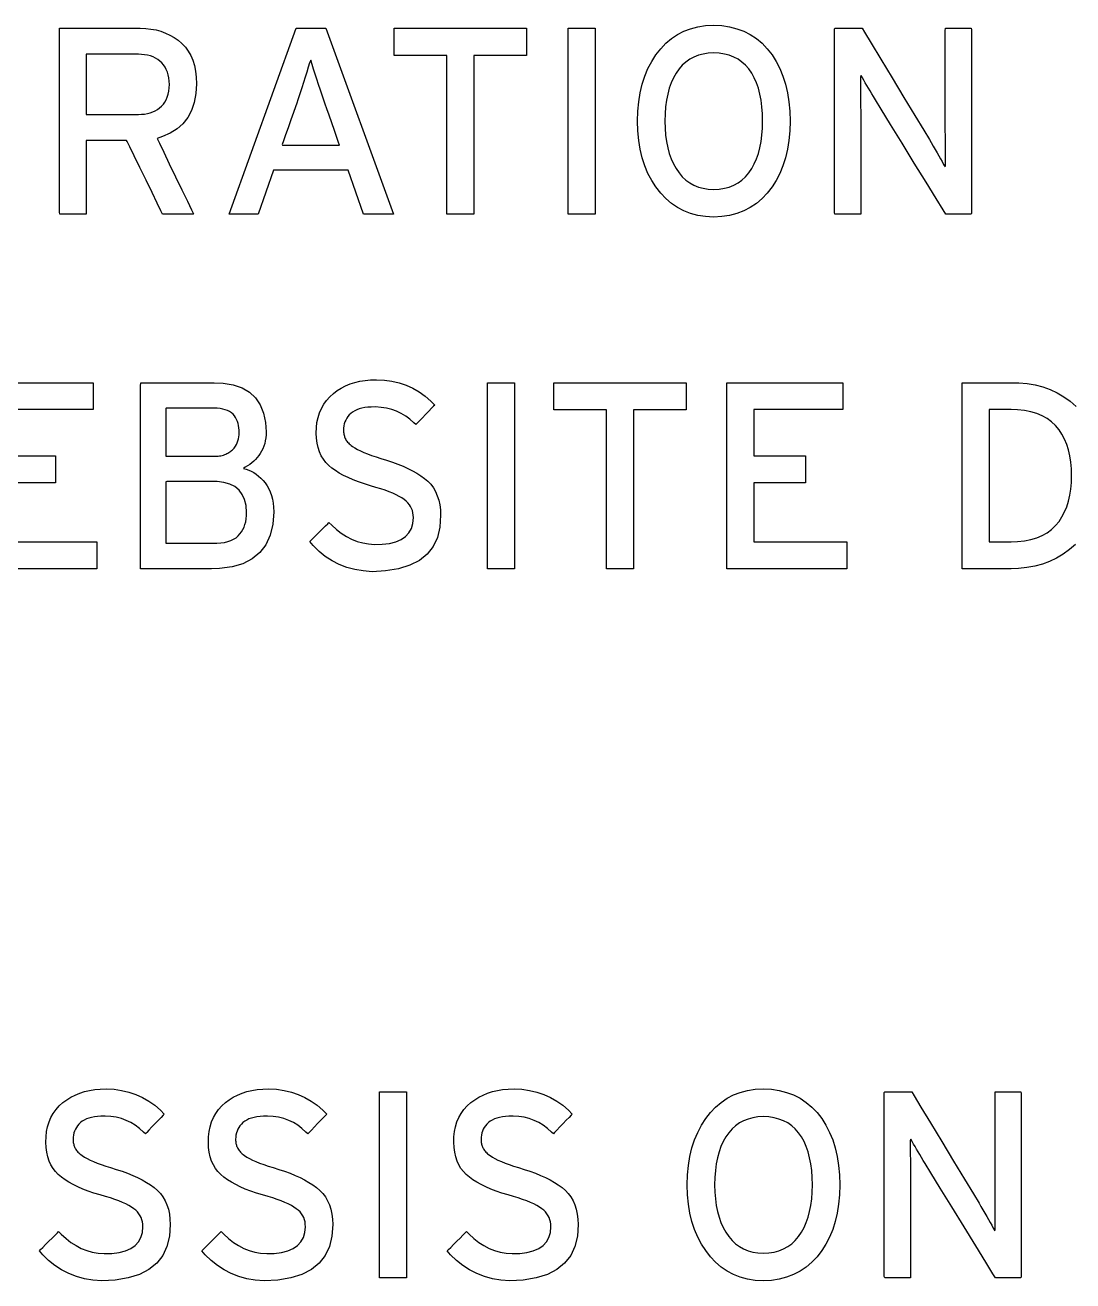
# Model space of a CAD drawing. Extents: x 1 to 47.7, y 0.2 to 33.5.
# Drawn here: x 10.403 to 11.88, y 23.699 to 25.469 of the extents above; entities that cross this region are included whole.
import ezdxf

# ---------------------------------------------------------------- set-up
doc = ezdxf.new("R2010")
doc.units = 0
doc.header["$MEASUREMENT"] = 0
doc.layers.add('6_0____DWG', color=7, linetype='CONTINUOUS')

msp = doc.modelspace()

# ---------------------------------------------------------------- linework, layer by layer
at = {"layer": '6_0____DWG'}
for points in [[(10.6445, 25.3867), (10.6435, 25.3728), (10.6411, 25.3602), (10.6373, 25.3489), (10.632, 25.3389), (10.6252, 25.3303), (10.617, 25.323), (10.6074, 25.317), (10.5963, 25.3123), (10.5888, 25.3094), (10.592, 25.3028), (10.5981, 25.2903), (10.606, 25.2739), (10.6149, 25.2555), (10.6237, 25.2373), (10.6315, 25.2211), (10.6374, 25.209), (10.6403, 25.2031), (10.6396, 25.2027), (10.6359, 25.2027), (10.6301, 25.2027), (10.6229, 25.2027), (10.6153, 25.2027), (10.6081, 25.2027), (10.602, 25.2027), (10.5978, 25.2027), (10.5965, 25.2028), (10.5943, 25.2073), (10.5891, 25.2181), (10.5817, 25.2331), (10.5733, 25.2506), (10.5646, 25.2685), (10.5567, 25.2848), (10.5504, 25.2978), (10.5467, 25.3054), (10.5457, 25.3066), (10.5418, 25.3066), (10.5348, 25.3066), (10.5259, 25.3066), (10.516, 25.3066), (10.5063, 25.3066), (10.4978, 25.3066), (10.4916, 25.3066), (10.4888, 25.3066), (10.4887, 25.304), (10.4887, 25.2947), (10.4887, 25.2806), (10.4887, 25.2636), (10.4887, 25.2457), (10.4887, 25.2287), (10.4887, 25.2146), (10.4887, 25.2054), (10.4886, 25.2027), (10.4868, 25.2027), (10.4827, 25.2027), (10.4772, 25.2027), (10.4709, 25.2027), (10.4645, 25.2027), (10.4587, 25.2027), (10.4542, 25.2027), (10.4517, 25.2027), (10.4514, 25.2058), (10.4514, 25.2249), (10.4514, 25.2577), (10.4514, 25.2991), (10.4514, 25.3443), (10.4514, 25.3884), (10.4514, 25.4264), (10.4514, 25.4536), (10.4514, 25.465), (10.4548, 25.4651), (10.4653, 25.4651), (10.4808, 25.4651), (10.4992, 25.4651), (10.5185, 25.4651), (10.5365, 25.4651), (10.5512, 25.4651), (10.5606, 25.4651), (10.565, 25.4651), (10.5728, 25.4647), (10.5802, 25.4638), (10.5874, 25.4625), (10.5942, 25.4606), (10.6008, 25.4582), (10.607, 25.4553), (10.613, 25.4519), (10.6186, 25.448), (10.6239, 25.4435), (10.6287, 25.4384), (10.6328, 25.4328), (10.6363, 25.4265), (10.6392, 25.4197), (10.6415, 25.4123), (10.6431, 25.4044), (10.6441, 25.3958)], [(11.4813, 25.334), (11.4808, 25.3201), (11.4796, 25.3068), (11.4776, 25.2942), (11.4748, 25.2822), (11.4712, 25.2709), (11.4668, 25.2603), (11.4617, 25.2504), (11.4558, 25.2412), (11.4491, 25.2325), (11.4417, 25.2248), (11.4337, 25.218), (11.4252, 25.2122), (11.416, 25.2075), (11.4062, 25.2037), (11.3959, 25.201), (11.385, 25.1993), (11.3735, 25.1985), (11.362, 25.1993), (11.3512, 25.201), (11.341, 25.2037), (11.3314, 25.2075), (11.3223, 25.2122), (11.3139, 25.218), (11.3061, 25.2248), (11.2988, 25.2325), (11.2921, 25.2412), (11.2861, 25.2504), (11.2808, 25.2603), (11.2764, 25.2709), (11.2727, 25.2822), (11.2698, 25.2942), (11.2678, 25.3068), (11.2665, 25.3201), (11.266, 25.334), (11.2665, 25.348), (11.2678, 25.3613), (11.2698, 25.374), (11.2727, 25.386), (11.2764, 25.3973), (11.2808, 25.408), (11.2861, 25.418), (11.2921, 25.4274), (11.2988, 25.436), (11.3061, 25.4437), (11.3139, 25.4503), (11.3223, 25.456), (11.3314, 25.4607), (11.341, 25.4643), (11.3512, 25.467), (11.362, 25.4687), (11.3735, 25.4693), (11.385, 25.4687), (11.3959, 25.467), (11.4062, 25.4643), (11.416, 25.4607), (11.4252, 25.456), (11.4337, 25.4503), (11.4417, 25.4437), (11.4491, 25.436), (11.4558, 25.4274), (11.4617, 25.418), (11.4668, 25.408), (11.4712, 25.3973), (11.4748, 25.386), (11.4776, 25.374), (11.4796, 25.3613), (11.4808, 25.348)], [(11.7008, 25.2027), (11.6972, 25.2087), (11.6873, 25.2248), (11.6731, 25.2478), (11.6564, 25.2749), (11.6391, 25.3031), (11.6229, 25.3294), (11.6098, 25.3507), (11.6015, 25.3642), (11.5988, 25.3685), (11.5964, 25.3726), (11.594, 25.3766), (11.5917, 25.3805), (11.5894, 25.3843), (11.5873, 25.3879), (11.5852, 25.3915), (11.5832, 25.3949), (11.5813, 25.3982), (11.5805, 25.396), (11.5806, 25.3897), (11.5806, 25.3832), (11.5806, 25.3765), (11.5806, 25.3696), (11.5807, 25.3625), (11.5807, 25.3551), (11.5808, 25.3476), (11.5809, 25.3399), (11.5809, 25.3351), (11.5809, 25.3229), (11.5809, 25.3045), (11.5809, 25.2824), (11.5809, 25.2591), (11.5809, 25.237), (11.5809, 25.2186), (11.5809, 25.2064), (11.5809, 25.2027), (11.5792, 25.2027), (11.5753, 25.2027), (11.57, 25.2027), (11.5638, 25.2027), (11.5575, 25.2027), (11.5517, 25.2027), (11.5471, 25.2027), (11.5444, 25.2027), (11.544, 25.2046), (11.544, 25.2216), (11.544, 25.2525), (11.544, 25.2926), (11.544, 25.3372), (11.544, 25.3814), (11.544, 25.4204), (11.544, 25.4497), (11.544, 25.4643), (11.5447, 25.4651), (11.5479, 25.4651), (11.5529, 25.4651), (11.5591, 25.4651), (11.5657, 25.4651), (11.5721, 25.4651), (11.5776, 25.4651), (11.5814, 25.4651), (11.5828, 25.4651), (11.5863, 25.4593), (11.5957, 25.4437), (11.6092, 25.4213), (11.6252, 25.3949), (11.6417, 25.3675), (11.6571, 25.3419), (11.6697, 25.3211), (11.6776, 25.308), (11.6802, 25.3036), (11.6831, 25.2987), (11.6858, 25.294), (11.6884, 25.2894), (11.6909, 25.2851), (11.6933, 25.2809), (11.6955, 25.2769), (11.6977, 25.273), (11.6997, 25.2693), (11.7005, 25.2714), (11.7004, 25.2779), (11.7003, 25.2846), (11.7003, 25.2915), (11.7002, 25.2985), (11.7002, 25.3058), (11.7002, 25.3132), (11.7001, 25.3208), (11.7001, 25.3286), (11.7001, 25.3334), (11.7001, 25.3455), (11.7001, 25.3638), (11.7001, 25.3858), (11.7001, 25.409), (11.7001, 25.431), (11.7001, 25.4493), (11.7001, 25.4615), (11.7002, 25.4651), (11.7019, 25.4651), (11.7057, 25.4651), (11.7111, 25.4651), (11.7173, 25.4651), (11.7236, 25.4651), (11.7293, 25.4651), (11.7339, 25.4651), (11.7366, 25.4651), (11.7371, 25.4633), (11.7371, 25.4463), (11.7371, 25.4154), (11.7371, 25.3752), (11.7371, 25.3307), (11.7371, 25.2865), (11.7371, 25.2474), (11.7371, 25.2182), (11.7371, 25.2036), (11.7364, 25.2027), (11.7334, 25.2027), (11.7287, 25.2027), (11.723, 25.2027), (11.7168, 25.2027), (11.7108, 25.2027), (11.7057, 25.2027), (11.7022, 25.2027)], [(11.4425, 25.334), (11.4423, 25.3443), (11.4416, 25.3541), (11.4403, 25.3634), (11.4387, 25.3721), (11.4365, 25.3803), (11.4338, 25.3879), (11.4307, 25.395), (11.4271, 25.4016), (11.423, 25.4075), (11.4184, 25.4128), (11.4134, 25.4173), (11.4079, 25.4212), (11.4019, 25.4243), (11.3955, 25.4268), (11.3886, 25.4286), (11.3813, 25.4298), (11.3735, 25.4302), (11.3658, 25.4298), (11.3586, 25.4286), (11.3519, 25.4268), (11.3456, 25.4243), (11.3397, 25.4212), (11.3342, 25.4173), (11.3292, 25.4128), (11.3247, 25.4075), (11.3205, 25.4016), (11.3168, 25.395), (11.3136, 25.3879), (11.3109, 25.3803), (11.3087, 25.3721), (11.307, 25.3634), (11.3058, 25.3541), (11.305, 25.3443), (11.3048, 25.334), (11.305, 25.3238), (11.3058, 25.3142), (11.307, 25.305), (11.3087, 25.2964), (11.3109, 25.2883), (11.3136, 25.2808), (11.3168, 25.2737), (11.3205, 25.2672), (11.3247, 25.2611), (11.3292, 25.2556), (11.3342, 25.2509), (11.3397, 25.2468), (11.3456, 25.2435), (11.3519, 25.241), (11.3586, 25.2392), (11.3658, 25.2381), (11.3735, 25.2377), (11.3813, 25.2381), (11.3886, 25.2392), (11.3955, 25.241), (11.4019, 25.2435), (11.4079, 25.2468), (11.4134, 25.2509), (11.4184, 25.2556), (11.423, 25.2611), (11.4271, 25.2672), (11.4307, 25.2737), (11.4338, 25.2808), (11.4365, 25.2883), (11.4387, 25.2964), (11.4403, 25.305), (11.4416, 25.3142), (11.4423, 25.3238)], [(10.6061, 25.3856), (10.6059, 25.3904), (10.6053, 25.395), (10.6045, 25.3993), (10.6033, 25.4032), (10.6018, 25.4069), (10.6, 25.4102), (10.5979, 25.4133), (10.5955, 25.4161), (10.5928, 25.4186), (10.5898, 25.4209), (10.5866, 25.4228), (10.5831, 25.4245), (10.5794, 25.4259), (10.5754, 25.4269), (10.5712, 25.4276), (10.5668, 25.4281), (10.5628, 25.4282), (10.5591, 25.4282), (10.5509, 25.4282), (10.5396, 25.4282), (10.5267, 25.4282), (10.5137, 25.4282), (10.5021, 25.4282), (10.4933, 25.4282), (10.4889, 25.4282), (10.4887, 25.4264), (10.4887, 25.4191), (10.4887, 25.4075), (10.4887, 25.3933), (10.4887, 25.3784), (10.4887, 25.3642), (10.4887, 25.3526), (10.4887, 25.3453), (10.4889, 25.3435), (10.4933, 25.3435), (10.5021, 25.3435), (10.5137, 25.3435), (10.5267, 25.3435), (10.5396, 25.3435), (10.5509, 25.3435), (10.5591, 25.3435), (10.5628, 25.3435), (10.5667, 25.3436), (10.5711, 25.344), (10.5752, 25.3447), (10.5791, 25.3457), (10.5828, 25.347), (10.5862, 25.3486), (10.5895, 25.3505), (10.5924, 25.3526), (10.5952, 25.3551), (10.5977, 25.3578), (10.5998, 25.3608), (10.6017, 25.3642), (10.6032, 25.3678), (10.6044, 25.3718), (10.6053, 25.3761), (10.6059, 25.3807)], [(10.8249, 25.3606), (10.822, 25.3692), (10.8192, 25.3775), (10.8166, 25.3854), (10.8141, 25.393), (10.8117, 25.4002), (10.8095, 25.4071), (10.8074, 25.4136), (10.8055, 25.4198), (10.8037, 25.4162), (10.8019, 25.4099), (10.7998, 25.4031), (10.7976, 25.396), (10.7952, 25.3885), (10.7927, 25.3807), (10.79, 25.3724), (10.7871, 25.3638), (10.7856, 25.3593), (10.7838, 25.3542), (10.7809, 25.3459), (10.7774, 25.3356), (10.7736, 25.3247), (10.77, 25.3144), (10.7671, 25.3061), (10.7653, 25.3011), (10.7656, 25.3001), (10.7713, 25.3001), (10.7818, 25.3001), (10.7952, 25.3001), (10.8099, 25.3001), (10.8241, 25.3001), (10.836, 25.3001), (10.8438, 25.3001), (10.8459, 25.3002), (10.8447, 25.3036), (10.8422, 25.3109), (10.8388, 25.3206), (10.835, 25.3315), (10.8313, 25.3422), (10.828, 25.3515), (10.8258, 25.3581)], [(10.9886, 24.7781), (10.9875, 24.7615), (10.984, 24.7469), (10.978, 24.7342), (10.9695, 24.7234), (10.9586, 24.7146), (10.9452, 24.7077), (10.9294, 24.7027), (10.911, 24.6996), (10.892, 24.6986), (10.8795, 24.6996), (10.8676, 24.7016), (10.8563, 24.7047), (10.8456, 24.7088), (10.8355, 24.7139), (10.826, 24.72), (10.8171, 24.7272), (10.8088, 24.7353), (10.8041, 24.7411), (10.8058, 24.7427), (10.8089, 24.7458), (10.813, 24.7499), (10.8175, 24.7544), (10.8221, 24.759), (10.8262, 24.7631), (10.8294, 24.7662), (10.8311, 24.768), (10.835, 24.7643), (10.8416, 24.7581), (10.8485, 24.7528), (10.8557, 24.7482), (10.8631, 24.7444), (10.8708, 24.7414), (10.8787, 24.7391), (10.8869, 24.7377), (10.8954, 24.737), (10.9062, 24.7373), (10.9164, 24.7385), (10.9253, 24.7407), (10.9329, 24.744), (10.939, 24.7482), (10.9438, 24.7534), (10.9473, 24.7595), (10.9494, 24.7667), (10.9502, 24.7749), (10.95, 24.7785), (10.9495, 24.7817), (10.9488, 24.7847), (10.9477, 24.7877), (10.9462, 24.7905), (10.9445, 24.7931), (10.9424, 24.7957), (10.94, 24.7981), (10.9373, 24.8003), (10.934, 24.8026), (10.9302, 24.8048), (10.926, 24.807), (10.9212, 24.8091), (10.916, 24.8113), (10.9103, 24.8134), (10.9041, 24.8155), (10.8974, 24.8175), (10.8897, 24.8197), (10.8811, 24.8224), (10.8729, 24.8252), (10.8654, 24.8281), (10.8583, 24.8312), (10.8517, 24.8344), (10.8457, 24.8377), (10.8402, 24.8412), (10.8352, 24.8448), (10.8308, 24.8485), (10.8268, 24.8526), (10.8233, 24.8571), (10.8203, 24.8621), (10.8179, 24.8675), (10.816, 24.8735), (10.8145, 24.8799), (10.8136, 24.8867), (10.8132, 24.894), (10.8134, 24.9017), (10.8142, 24.9091), (10.8157, 24.916), (10.8177, 24.9226), (10.8204, 24.9288), (10.8237, 24.9347), (10.8276, 24.9401), (10.8322, 24.9452), (10.8373, 24.9499), (10.8427, 24.9539), (10.8485, 24.9575), (10.8545, 24.9606), (10.8609, 24.9633), (10.8677, 24.9654), (10.8747, 24.9671), (10.8821, 24.9683), (10.8898, 24.9691), (10.8982, 24.9693), (10.9093, 24.9687), (10.92, 24.9672), (10.9303, 24.9648), (10.9401, 24.9615), (10.9495, 24.9573), (10.9584, 24.9521), (10.9668, 24.9461), (10.9748, 24.9392), (10.9802, 24.9336), (10.9787, 24.9321), (10.9757, 24.9291), (10.9718, 24.925), (10.9673, 24.9203), (10.9628, 24.9156), (10.9587, 24.9113), (10.9554, 24.908), (10.9536, 24.9061), (10.9508, 24.9084), (10.9452, 24.9135), (10.9393, 24.9179), (10.9331, 24.9217), (10.9265, 24.9248), (10.9196, 24.9273), (10.9123, 24.9292), (10.9047, 24.9303), (10.8967, 24.9309), (10.8907, 24.9308), (10.8861, 24.9305), (10.8817, 24.9299), (10.8776, 24.9291), (10.8739, 24.9281), (10.8705, 24.9269), (10.8674, 24.9254), (10.8645, 24.9237), (10.8621, 24.9218), (10.8598, 24.9197), (10.8579, 24.9174), (10.8562, 24.915), (10.8548, 24.9125), (10.8536, 24.9098), (10.8527, 24.9071), (10.8521, 24.9042), (10.8517, 24.9012), (10.8516, 24.8982), (10.8516, 24.8967), (10.8517, 24.8952), (10.8519, 24.8938), (10.8521, 24.8924), (10.8524, 24.8911), (10.8528, 24.8898), (10.8532, 24.8886), (10.8537, 24.8874), (10.8542, 24.8862), (10.8549, 24.885), (10.8556, 24.8837), (10.8565, 24.8825), (10.8574, 24.8813), (10.8585, 24.8802), (10.8597, 24.879), (10.8609, 24.8778), (10.8623, 24.8767), (10.8644, 24.8752), (10.8676, 24.8731), (10.8713, 24.871), (10.8755, 24.8689), (10.8803, 24.8668), (10.8856, 24.8647), (10.8913, 24.8625), (10.8976, 24.8604), (10.9044, 24.8582), (10.9124, 24.8558), (10.9206, 24.8531), (10.9283, 24.8503), (10.9357, 24.8473), (10.9425, 24.8442), (10.949, 24.8409), (10.955, 24.8375), (10.9606, 24.8339), (10.9658, 24.8302), (10.9705, 24.8262), (10.9747, 24.8218), (10.9783, 24.8169), (10.9814, 24.8116), (10.9839, 24.8058), (10.9859, 24.7995), (10.9873, 24.7928), (10.9882, 24.7857)], [(10.7532, 24.7832), (10.7518, 24.7655), (10.748, 24.75), (10.742, 24.7367), (10.7336, 24.7256), (10.7229, 24.7166), (10.7099, 24.7099), (10.6946, 24.7054), (10.677, 24.7031), (10.6654, 24.7027), (10.6585, 24.7027), (10.6462, 24.7027), (10.6303, 24.7027), (10.6128, 24.7027), (10.5956, 24.7027), (10.5807, 24.7027), (10.5699, 24.7027), (10.5653, 24.7027), (10.5653, 24.7107), (10.5653, 24.7355), (10.5653, 24.7723), (10.5653, 24.8161), (10.5653, 24.8619), (10.5653, 24.9046), (10.5653, 24.9391), (10.5653, 24.9606), (10.5657, 24.9651), (10.5721, 24.9651), (10.5843, 24.9651), (10.6005, 24.9651), (10.6185, 24.9651), (10.6364, 24.9651), (10.6522, 24.9651), (10.6639, 24.9651), (10.6695, 24.9651), (10.6821, 24.9645), (10.6963, 24.9621), (10.7086, 24.9578), (10.719, 24.9517), (10.7276, 24.9437), (10.7342, 24.9339), (10.7389, 24.9222), (10.7418, 24.9088), (10.7426, 24.896), (10.7425, 24.8915), (10.742, 24.8872), (10.7414, 24.8832), (10.7405, 24.8792), (10.7393, 24.8755), (10.7379, 24.872), (10.7362, 24.8686), (10.7343, 24.8654), (10.7322, 24.8624), (10.73, 24.8596), (10.7276, 24.8569), (10.725, 24.8544), (10.7223, 24.8521), (10.7194, 24.8499), (10.7164, 24.8478), (10.7132, 24.846), (10.7107, 24.8443), (10.7144, 24.8433), (10.7181, 24.8419), (10.7216, 24.8402), (10.7251, 24.8383), (10.7285, 24.836), (10.7319, 24.8334), (10.7351, 24.8305), (10.7383, 24.8273), (10.7413, 24.8237), (10.744, 24.8198), (10.7464, 24.8156), (10.7484, 24.8111), (10.75, 24.8062), (10.7513, 24.801), (10.7523, 24.7954), (10.7529, 24.7895)], [(10.7046, 24.8948), (10.7045, 24.8982), (10.7042, 24.9015), (10.7037, 24.9047), (10.7029, 24.9077), (10.702, 24.9106), (10.7008, 24.9133), (10.6994, 24.9159), (10.6979, 24.9184), (10.6959, 24.9206), (10.6936, 24.9226), (10.691, 24.9243), (10.6881, 24.9257), (10.6849, 24.9269), (10.6814, 24.9279), (10.6777, 24.9286), (10.6737, 24.9291), (10.6693, 24.9293), (10.6667, 24.9293), (10.6598, 24.9293), (10.6498, 24.9293), (10.6382, 24.9293), (10.6263, 24.9293), (10.6153, 24.9293), (10.6067, 24.9293), (10.6018, 24.9293), (10.6011, 24.9286), (10.6011, 24.9237), (10.6011, 24.9151), (10.6011, 24.9042), (10.6011, 24.8923), (10.6011, 24.8807), (10.6011, 24.8708), (10.6011, 24.8639), (10.6011, 24.8613), (10.6037, 24.8613), (10.6107, 24.8613), (10.6206, 24.8613), (10.6322, 24.8613), (10.6442, 24.8613), (10.6551, 24.8613), (10.6637, 24.8613), (10.6687, 24.8613), (10.6705, 24.8613), (10.6727, 24.8614), (10.6748, 24.8616), (10.6768, 24.8618), (10.6788, 24.8622), (10.6806, 24.8626), (10.6824, 24.8631), (10.6841, 24.8637), (10.6856, 24.8644), (10.6872, 24.8651), (10.6886, 24.8659), (10.69, 24.8667), (10.6913, 24.8675), (10.6926, 24.8684), (10.6938, 24.8694), (10.695, 24.8704), (10.6961, 24.8714), (10.6975, 24.873), (10.6992, 24.8754), (10.7006, 24.8778), (10.7019, 24.8803), (10.7028, 24.883), (10.7036, 24.8858), (10.7042, 24.8887), (10.7045, 24.8917)], [(11.8781, 24.8339), (11.8778, 24.8437), (11.877, 24.8531), (11.8756, 24.8619), (11.8737, 24.8703), (11.8712, 24.8781), (11.8681, 24.8855), (11.8645, 24.8924), (11.8604, 24.8988), (11.8555, 24.9047), (11.85, 24.91), (11.8437, 24.9145), (11.8367, 24.9184), (11.8291, 24.9215), (11.8207, 24.924), (11.8117, 24.9257), (11.8019, 24.9267), (11.793, 24.9271), (11.7914, 24.9271), (11.788, 24.9271), (11.7832, 24.9271), (11.7778, 24.9271), (11.7723, 24.9271), (11.7674, 24.9271), (11.7638, 24.9271), (11.7619, 24.9271), (11.7618, 24.9233), (11.7618, 24.9071), (11.7618, 24.8816), (11.7618, 24.8504), (11.7618, 24.8174), (11.7618, 24.7863), (11.7618, 24.7608), (11.7618, 24.7446), (11.7619, 24.7408), (11.7638, 24.7408), (11.7674, 24.7408), (11.7723, 24.7408), (11.7778, 24.7408), (11.7832, 24.7408), (11.788, 24.7408), (11.7914, 24.7408), (11.793, 24.7408), (11.8019, 24.7411), (11.8117, 24.7422), (11.8207, 24.744), (11.8291, 24.7465), (11.8367, 24.7497), (11.8437, 24.7536), (11.85, 24.7583), (11.8555, 24.7636), (11.8604, 24.7696), (11.8645, 24.776), (11.8681, 24.7829), (11.8712, 24.7902), (11.8737, 24.798), (11.8756, 24.8063), (11.877, 24.815), (11.8778, 24.8243)], [(10.715, 24.7821), (10.7142, 24.7918), (10.7122, 24.8003), (10.7089, 24.8076), (10.7043, 24.8136), (10.6985, 24.8185), (10.6914, 24.8221), (10.6831, 24.8245), (10.6735, 24.8257), (10.6688, 24.8258), (10.6629, 24.8258), (10.6534, 24.8258), (10.6418, 24.8258), (10.6294, 24.8258), (10.6178, 24.8258), (10.6083, 24.8258), (10.6024, 24.8258), (10.6011, 24.8254), (10.6011, 24.8198), (10.6011, 24.8091), (10.6011, 24.7951), (10.6011, 24.7796), (10.6011, 24.7644), (10.6011, 24.7513), (10.6011, 24.7421), (10.6011, 24.7386), (10.6038, 24.7386), (10.611, 24.7386), (10.6212, 24.7386), (10.633, 24.7386), (10.6451, 24.7386), (10.656, 24.7386), (10.6643, 24.7386), (10.6687, 24.7386), (10.6729, 24.7387), (10.6785, 24.7391), (10.6837, 24.7399), (10.6884, 24.741), (10.6927, 24.7425), (10.6966, 24.7443), (10.7001, 24.7465), (10.7032, 24.749), (10.7057, 24.7519), (10.7079, 24.7549), (10.7098, 24.7581), (10.7114, 24.7615), (10.7127, 24.7652), (10.7137, 24.7691), (10.7145, 24.7732), (10.7149, 24.7776)], [(10.6073, 23.7781), (10.6063, 23.7615), (10.6027, 23.7469), (10.5968, 23.7342), (10.5883, 23.7234), (10.5774, 23.7146), (10.564, 23.7077), (10.5481, 23.7027), (10.5298, 23.6996), (10.5107, 23.6986), (10.4982, 23.6996), (10.4863, 23.7016), (10.475, 23.7047), (10.4643, 23.7088), (10.4542, 23.7139), (10.4448, 23.72), (10.4359, 23.7272), (10.4276, 23.7353), (10.4229, 23.7411), (10.4246, 23.7427), (10.4277, 23.7458), (10.4317, 23.7499), (10.4363, 23.7544), (10.4409, 23.759), (10.445, 23.7631), (10.4482, 23.7662), (10.4499, 23.768), (10.4538, 23.7643), (10.4604, 23.7581), (10.4673, 23.7528), (10.4745, 23.7482), (10.4819, 23.7444), (10.4896, 23.7414), (10.4975, 23.7391), (10.5057, 23.7377), (10.5142, 23.737), (10.525, 23.7373), (10.5352, 23.7385), (10.5441, 23.7407), (10.5516, 23.744), (10.5578, 23.7482), (10.5626, 23.7534), (10.5661, 23.7595), (10.5682, 23.7667), (10.5689, 23.7749), (10.5688, 23.7785), (10.5683, 23.7817), (10.5675, 23.7847), (10.5664, 23.7877), (10.565, 23.7905), (10.5633, 23.7931), (10.5612, 23.7957), (10.5588, 23.7981), (10.5561, 23.8003), (10.5528, 23.8026), (10.549, 23.8048), (10.5447, 23.807), (10.54, 23.8091), (10.5348, 23.8113), (10.5291, 23.8134), (10.5229, 23.8155), (10.5162, 23.8175), (10.5085, 23.8197), (10.4998, 23.8224), (10.4917, 23.8252), (10.4841, 23.8281), (10.4771, 23.8312), (10.4705, 23.8344), (10.4645, 23.8377), (10.459, 23.8412), (10.454, 23.8448), (10.4495, 23.8485), (10.4456, 23.8526), (10.4421, 23.8571), (10.4391, 23.8621), (10.4367, 23.8675), (10.4347, 23.8735), (10.4333, 23.8799), (10.4324, 23.8867), (10.432, 23.894), (10.4322, 23.9017), (10.433, 23.9091), (10.4345, 23.916), (10.4365, 23.9226), (10.4392, 23.9288), (10.4425, 23.9347), (10.4464, 23.9401), (10.4509, 23.9452), (10.4561, 23.9499), (10.4615, 23.9539), (10.4673, 23.9575), (10.4733, 23.9606), (10.4797, 23.9633), (10.4864, 23.9654), (10.4935, 23.9671), (10.5009, 23.9683), (10.5086, 23.9691), (10.5169, 23.9693), (10.5281, 23.9687), (10.5388, 23.9672), (10.5491, 23.9648), (10.5589, 23.9615), (10.5682, 23.9573), (10.5771, 23.9521), (10.5856, 23.9461), (10.5936, 23.9392), (10.5989, 23.9336), (10.5975, 23.9321), (10.5945, 23.9291), (10.5906, 23.925), (10.5861, 23.9203), (10.5815, 23.9156), (10.5774, 23.9113), (10.5742, 23.908), (10.5723, 23.9061), (10.5695, 23.9084), (10.564, 23.9135), (10.5581, 23.9179), (10.5519, 23.9217), (10.5453, 23.9248), (10.5384, 23.9273), (10.5311, 23.9292), (10.5235, 23.9303), (10.5155, 23.9309), (10.5095, 23.9308), (10.5048, 23.9305), (10.5005, 23.9299), (10.4964, 23.9291), (10.4927, 23.9281), (10.4892, 23.9269), (10.4861, 23.9254), (10.4833, 23.9237), (10.4808, 23.9218), (10.4786, 23.9197), (10.4767, 23.9174), (10.475, 23.915), (10.4736, 23.9125), (10.4724, 23.9098), (10.4715, 23.9071), (10.4709, 23.9042), (10.4705, 23.9012), (10.4704, 23.8982), (10.4704, 23.8967), (10.4705, 23.8952), (10.4707, 23.8938), (10.4709, 23.8924), (10.4712, 23.8911), (10.4715, 23.8898), (10.472, 23.8886), (10.4725, 23.8874), (10.473, 23.8862), (10.4736, 23.885), (10.4744, 23.8837), (10.4752, 23.8825), (10.4762, 23.8813), (10.4773, 23.8802), (10.4784, 23.879), (10.4797, 23.8778), (10.4811, 23.8767), (10.4831, 23.8752), (10.4863, 23.8731), (10.4901, 23.871), (10.4943, 23.8689), (10.4991, 23.8668), (10.5043, 23.8647), (10.5101, 23.8625), (10.5164, 23.8604), (10.5232, 23.8582), (10.5312, 23.8558), (10.5394, 23.8531), (10.5471, 23.8503), (10.5544, 23.8473), (10.5613, 23.8442), (10.5678, 23.8409), (10.5738, 23.8375), (10.5794, 23.8339), (10.5846, 23.8302), (10.5893, 23.8262), (10.5935, 23.8218), (10.5971, 23.8169), (10.6001, 23.8116), (10.6027, 23.8058), (10.6047, 23.7995), (10.6061, 23.7928), (10.607, 23.7857)], [(10.8364, 23.7781), (10.8353, 23.7615), (10.8318, 23.7469), (10.8258, 23.7342), (10.8174, 23.7234), (10.8064, 23.7146), (10.793, 23.7077), (10.7772, 23.7027), (10.7589, 23.6996), (10.7398, 23.6986), (10.7273, 23.6996), (10.7154, 23.7016), (10.7041, 23.7047), (10.6934, 23.7088), (10.6833, 23.7139), (10.6738, 23.72), (10.6649, 23.7272), (10.6566, 23.7353), (10.652, 23.7411), (10.6536, 23.7427), (10.6567, 23.7458), (10.6608, 23.7499), (10.6654, 23.7544), (10.6699, 23.759), (10.6741, 23.7631), (10.6772, 23.7662), (10.679, 23.768), (10.6828, 23.7643), (10.6895, 23.7581), (10.6964, 23.7528), (10.7035, 23.7482), (10.711, 23.7444), (10.7186, 23.7414), (10.7266, 23.7391), (10.7348, 23.7377), (10.7433, 23.737), (10.754, 23.7373), (10.7643, 23.7385), (10.7732, 23.7407), (10.7807, 23.744), (10.7869, 23.7482), (10.7917, 23.7534), (10.7951, 23.7595), (10.7972, 23.7667), (10.798, 23.7749), (10.7978, 23.7785), (10.7974, 23.7817), (10.7966, 23.7847), (10.7955, 23.7877), (10.7941, 23.7905), (10.7923, 23.7931), (10.7903, 23.7957), (10.7879, 23.7981), (10.7851, 23.8003), (10.7818, 23.8026), (10.7781, 23.8048), (10.7738, 23.807), (10.7691, 23.8091), (10.7638, 23.8113), (10.7581, 23.8134), (10.7519, 23.8155), (10.7452, 23.8175), (10.7375, 23.8197), (10.7289, 23.8224), (10.7208, 23.8252), (10.7132, 23.8281), (10.7061, 23.8312), (10.6996, 23.8344), (10.6936, 23.8377), (10.6881, 23.8412), (10.6831, 23.8448), (10.6786, 23.8485), (10.6746, 23.8526), (10.6711, 23.8571), (10.6682, 23.8621), (10.6657, 23.8675), (10.6638, 23.8735), (10.6624, 23.8799), (10.6615, 23.8867), (10.6611, 23.894), (10.6612, 23.9017), (10.6621, 23.9091), (10.6635, 23.916), (10.6656, 23.9226), (10.6683, 23.9288), (10.6716, 23.9347), (10.6755, 23.9401), (10.68, 23.9452), (10.6852, 23.9499), (10.6906, 23.9539), (10.6963, 23.9575), (10.7024, 23.9606), (10.7088, 23.9633), (10.7155, 23.9654), (10.7226, 23.9671), (10.7299, 23.9683), (10.7377, 23.9691), (10.746, 23.9693), (10.7572, 23.9687), (10.7679, 23.9672), (10.7781, 23.9648), (10.7879, 23.9615), (10.7973, 23.9573), (10.8062, 23.9521), (10.8147, 23.9461), (10.8227, 23.9392), (10.828, 23.9336), (10.8265, 23.9321), (10.8236, 23.9291), (10.8196, 23.925), (10.8152, 23.9203), (10.8106, 23.9156), (10.8065, 23.9113), (10.8033, 23.908), (10.8014, 23.9061), (10.7986, 23.9084), (10.7931, 23.9135), (10.7872, 23.9179), (10.781, 23.9217), (10.7744, 23.9248), (10.7675, 23.9273), (10.7602, 23.9292), (10.7526, 23.9303), (10.7446, 23.9309), (10.7386, 23.9308), (10.7339, 23.9305), (10.7295, 23.9299), (10.7255, 23.9291), (10.7217, 23.9281), (10.7183, 23.9269), (10.7152, 23.9254), (10.7124, 23.9237), (10.7099, 23.9218), (10.7077, 23.9197), (10.7057, 23.9174), (10.7041, 23.915), (10.7026, 23.9125), (10.7015, 23.9098), (10.7006, 23.9071), (10.6999, 23.9042), (10.6996, 23.9012), (10.6994, 23.8982), (10.6995, 23.8967), (10.6996, 23.8952), (10.6997, 23.8938), (10.7, 23.8924), (10.7003, 23.8911), (10.7006, 23.8898), (10.701, 23.8886), (10.7015, 23.8874), (10.7021, 23.8862), (10.7027, 23.885), (10.7035, 23.8837), (10.7043, 23.8825), (10.7053, 23.8813), (10.7063, 23.8802), (10.7075, 23.879), (10.7088, 23.8778), (10.7101, 23.8767), (10.7122, 23.8752), (10.7154, 23.8731), (10.7191, 23.871), (10.7234, 23.8689), (10.7281, 23.8668), (10.7334, 23.8647), (10.7392, 23.8625), (10.7455, 23.8604), (10.7523, 23.8582), (10.7603, 23.8558), (10.7684, 23.8531), (10.7762, 23.8503), (10.7835, 23.8473), (10.7904, 23.8442), (10.7968, 23.8409), (10.8029, 23.8375), (10.8085, 23.8339), (10.8137, 23.8302), (10.8184, 23.8262), (10.8225, 23.8218), (10.8261, 23.8169), (10.8292, 23.8116), (10.8317, 23.8058), (10.8337, 23.7995), (10.8352, 23.7928), (10.8361, 23.7857)], [(11.1825, 23.7781), (11.1814, 23.7615), (11.1779, 23.7469), (11.1719, 23.7342), (11.1634, 23.7234), (11.1525, 23.7146), (11.1391, 23.7077), (11.1233, 23.7027), (11.105, 23.6996), (11.0859, 23.6986), (11.0734, 23.6996), (11.0615, 23.7016), (11.0502, 23.7047), (11.0395, 23.7088), (11.0294, 23.7139), (11.0199, 23.72), (11.011, 23.7272), (11.0027, 23.7353), (10.998, 23.7411), (10.9997, 23.7427), (11.0028, 23.7458), (11.0069, 23.7499), (11.0114, 23.7544), (11.016, 23.759), (11.0201, 23.7631), (11.0233, 23.7662), (11.025, 23.768), (11.0289, 23.7643), (11.0355, 23.7581), (11.0424, 23.7528), (11.0496, 23.7482), (11.057, 23.7444), (11.0647, 23.7414), (11.0726, 23.7391), (11.0808, 23.7377), (11.0893, 23.737), (11.1001, 23.7373), (11.1103, 23.7385), (11.1192, 23.7407), (11.1268, 23.744), (11.1329, 23.7482), (11.1378, 23.7534), (11.1412, 23.7595), (11.1433, 23.7667), (11.1441, 23.7749), (11.1439, 23.7785), (11.1435, 23.7817), (11.1427, 23.7847), (11.1416, 23.7877), (11.1401, 23.7905), (11.1384, 23.7931), (11.1363, 23.7957), (11.1339, 23.7981), (11.1312, 23.8003), (11.1279, 23.8026), (11.1241, 23.8048), (11.1199, 23.807), (11.1151, 23.8091), (11.1099, 23.8113), (11.1042, 23.8134), (11.098, 23.8155), (11.0913, 23.8175), (11.0836, 23.8197), (11.075, 23.8224), (11.0669, 23.8252), (11.0593, 23.8281), (11.0522, 23.8312), (11.0457, 23.8344), (11.0396, 23.8377), (11.0341, 23.8412), (11.0292, 23.8448), (11.0247, 23.8485), (11.0207, 23.8526), (11.0172, 23.8571), (11.0143, 23.8621), (11.0118, 23.8675), (11.0099, 23.8735), (11.0084, 23.8799), (11.0075, 23.8867), (11.0071, 23.894), (11.0073, 23.9017), (11.0081, 23.9091), (11.0096, 23.916), (11.0116, 23.9226), (11.0143, 23.9288), (11.0176, 23.9347), (11.0215, 23.9401), (11.0261, 23.9452), (11.0312, 23.9499), (11.0366, 23.9539), (11.0424, 23.9575), (11.0484, 23.9606), (11.0548, 23.9633), (11.0616, 23.9654), (11.0686, 23.9671), (11.076, 23.9683), (11.0837, 23.9691), (11.0921, 23.9693), (11.1032, 23.9687), (11.114, 23.9672), (11.1242, 23.9648), (11.134, 23.9615), (11.1434, 23.9573), (11.1523, 23.9521), (11.1607, 23.9461), (11.1687, 23.9392), (11.1741, 23.9336), (11.1726, 23.9321), (11.1697, 23.9291), (11.1657, 23.925), (11.1612, 23.9203), (11.1567, 23.9156), (11.1526, 23.9113), (11.1493, 23.908), (11.1475, 23.9061), (11.1447, 23.9084), (11.1391, 23.9135), (11.1332, 23.9179), (11.127, 23.9217), (11.1204, 23.9248), (11.1135, 23.9273), (11.1062, 23.9292), (11.0986, 23.9303), (11.0907, 23.9309), (11.0846, 23.9308), (11.08, 23.9305), (11.0756, 23.9299), (11.0715, 23.9291), (11.0678, 23.9281), (11.0644, 23.9269), (11.0613, 23.9254), (11.0585, 23.9237), (11.056, 23.9218), (11.0538, 23.9197), (11.0518, 23.9174), (11.0501, 23.915), (11.0487, 23.9125), (11.0476, 23.9098), (11.0467, 23.9071), (11.046, 23.9042), (11.0456, 23.9012), (11.0455, 23.8982), (11.0456, 23.8967), (11.0457, 23.8952), (11.0458, 23.8938), (11.046, 23.8924), (11.0463, 23.8911), (11.0467, 23.8898), (11.0471, 23.8886), (11.0476, 23.8874), (11.0481, 23.8862), (11.0488, 23.885), (11.0495, 23.8837), (11.0504, 23.8825), (11.0513, 23.8813), (11.0524, 23.8802), (11.0536, 23.879), (11.0548, 23.8778), (11.0562, 23.8767), (11.0583, 23.8752), (11.0615, 23.8731), (11.0652, 23.871), (11.0694, 23.8689), (11.0742, 23.8668), (11.0795, 23.8647), (11.0852, 23.8625), (11.0915, 23.8604), (11.0983, 23.8582), (11.1063, 23.8558), (11.1145, 23.8531), (11.1222, 23.8503), (11.1296, 23.8473), (11.1365, 23.8442), (11.1429, 23.8409), (11.1489, 23.8375), (11.1545, 23.8339), (11.1597, 23.8302), (11.1644, 23.8262), (11.1686, 23.8218), (11.1722, 23.8169), (11.1753, 23.8116), (11.1778, 23.8058), (11.1798, 23.7995), (11.1812, 23.7928), (11.1821, 23.7857)], [(11.5514, 23.834), (11.551, 23.8201), (11.5497, 23.8068), (11.5477, 23.7942), (11.5449, 23.7822), (11.5413, 23.7709), (11.537, 23.7603), (11.5318, 23.7504), (11.5259, 23.7412), (11.5192, 23.7325), (11.5118, 23.7248), (11.5039, 23.718), (11.4953, 23.7122), (11.4861, 23.7075), (11.4764, 23.7037), (11.466, 23.701), (11.4551, 23.6993), (11.4436, 23.6985), (11.4322, 23.6993), (11.4214, 23.701), (11.4111, 23.7037), (11.4015, 23.7075), (11.3925, 23.7122), (11.384, 23.718), (11.3762, 23.7248), (11.369, 23.7325), (11.3623, 23.7412), (11.3562, 23.7504), (11.351, 23.7603), (11.3465, 23.7709), (11.3428, 23.7822), (11.34, 23.7942), (11.3379, 23.8068), (11.3366, 23.8201), (11.3361, 23.834), (11.3366, 23.848), (11.3379, 23.8613), (11.34, 23.874), (11.3428, 23.886), (11.3465, 23.8973), (11.351, 23.908), (11.3562, 23.918), (11.3623, 23.9274), (11.369, 23.936), (11.3762, 23.9437), (11.384, 23.9503), (11.3925, 23.956), (11.4015, 23.9607), (11.4111, 23.9643), (11.4214, 23.967), (11.4322, 23.9687), (11.4436, 23.9693), (11.4551, 23.9687), (11.466, 23.967), (11.4764, 23.9643), (11.4861, 23.9607), (11.4953, 23.956), (11.5039, 23.9503), (11.5118, 23.9437), (11.5192, 23.936), (11.5259, 23.9274), (11.5318, 23.918), (11.537, 23.908), (11.5413, 23.8973), (11.5449, 23.886), (11.5477, 23.874), (11.5497, 23.8613), (11.551, 23.848)], [(11.771, 23.7027), (11.7673, 23.7087), (11.7574, 23.7248), (11.7432, 23.7478), (11.7265, 23.7749), (11.7092, 23.8031), (11.693, 23.8294), (11.6799, 23.8507), (11.6716, 23.8642), (11.669, 23.8685), (11.6665, 23.8726), (11.6641, 23.8766), (11.6618, 23.8805), (11.6596, 23.8843), (11.6574, 23.8879), (11.6554, 23.8915), (11.6534, 23.8949), (11.6515, 23.8982), (11.6507, 23.896), (11.6507, 23.8897), (11.6507, 23.8832), (11.6507, 23.8765), (11.6508, 23.8696), (11.6508, 23.8625), (11.6509, 23.8551), (11.651, 23.8476), (11.651, 23.8399), (11.651, 23.8351), (11.651, 23.8229), (11.651, 23.8045), (11.651, 23.7824), (11.651, 23.7591), (11.651, 23.737), (11.651, 23.7186), (11.651, 23.7064), (11.651, 23.7027), (11.6493, 23.7027), (11.6454, 23.7027), (11.6401, 23.7027), (11.6339, 23.7027), (11.6276, 23.7027), (11.6218, 23.7027), (11.6173, 23.7027), (11.6146, 23.7027), (11.6141, 23.7046), (11.6141, 23.7216), (11.6141, 23.7525), (11.6141, 23.7926), (11.6141, 23.8372), (11.6141, 23.8814), (11.6141, 23.9204), (11.6141, 23.9497), (11.6141, 23.9643), (11.6148, 23.9651), (11.618, 23.9651), (11.623, 23.9651), (11.6292, 23.9651), (11.6359, 23.9651), (11.6423, 23.9651), (11.6477, 23.9651), (11.6515, 23.9651), (11.6529, 23.9651), (11.6564, 23.9593), (11.6658, 23.9437), (11.6794, 23.9213), (11.6953, 23.8949), (11.7118, 23.8675), (11.7273, 23.8419), (11.7398, 23.8211), (11.7477, 23.808), (11.7504, 23.8036), (11.7532, 23.7987), (11.7559, 23.794), (11.7585, 23.7894), (11.761, 23.7851), (11.7634, 23.7809), (11.7656, 23.7769), (11.7678, 23.773), (11.7698, 23.7693), (11.7706, 23.7714), (11.7705, 23.7779), (11.7705, 23.7846), (11.7704, 23.7915), (11.7704, 23.7985), (11.7703, 23.8058), (11.7703, 23.8132), (11.7703, 23.8208), (11.7703, 23.8286), (11.7703, 23.8334), (11.7703, 23.8455), (11.7703, 23.8638), (11.7703, 23.8858), (11.7703, 23.909), (11.7703, 23.931), (11.7703, 23.9493), (11.7703, 23.9615), (11.7703, 23.9651), (11.772, 23.9651), (11.7759, 23.9651), (11.7812, 23.9651), (11.7874, 23.9651), (11.7937, 23.9651), (11.7995, 23.9651), (11.8041, 23.9651), (11.8068, 23.9651), (11.8072, 23.9633), (11.8072, 23.9463), (11.8072, 23.9154), (11.8072, 23.8752), (11.8072, 23.8307), (11.8072, 23.7865), (11.8072, 23.7474), (11.8072, 23.7182), (11.8072, 23.7036), (11.8065, 23.7027), (11.8036, 23.7027), (11.7989, 23.7027), (11.7931, 23.7027), (11.7869, 23.7027), (11.7809, 23.7027), (11.7758, 23.7027), (11.7723, 23.7027)], [(11.5127, 23.834), (11.5124, 23.8443), (11.5117, 23.8541), (11.5105, 23.8634), (11.5088, 23.8721), (11.5066, 23.8803), (11.504, 23.8879), (11.5009, 23.895), (11.4972, 23.9016), (11.4931, 23.9075), (11.4885, 23.9128), (11.4835, 23.9173), (11.478, 23.9212), (11.472, 23.9243), (11.4656, 23.9268), (11.4587, 23.9286), (11.4514, 23.9298), (11.4436, 23.9302), (11.436, 23.9298), (11.4288, 23.9286), (11.422, 23.9268), (11.4157, 23.9243), (11.4098, 23.9212), (11.4044, 23.9173), (11.3994, 23.9128), (11.3948, 23.9075), (11.3906, 23.9016), (11.387, 23.895), (11.3838, 23.8879), (11.3811, 23.8803), (11.3788, 23.8721), (11.3771, 23.8634), (11.3759, 23.8541), (11.3752, 23.8443), (11.3749, 23.834), (11.3752, 23.8238), (11.3759, 23.8142), (11.3771, 23.805), (11.3788, 23.7964), (11.3811, 23.7883), (11.3838, 23.7808), (11.387, 23.7737), (11.3906, 23.7672), (11.3948, 23.7611), (11.3994, 23.7556), (11.4044, 23.7509), (11.4098, 23.7468), (11.4157, 23.7435), (11.422, 23.741), (11.4288, 23.7392), (11.436, 23.7381), (11.4436, 23.7377), (11.4514, 23.7381), (11.4587, 23.7392), (11.4656, 23.741), (11.472, 23.7435), (11.478, 23.7468), (11.4835, 23.7509), (11.4885, 23.7556), (11.4931, 23.7611), (11.4972, 23.7672), (11.5009, 23.7737), (11.504, 23.7808), (11.5066, 23.7883), (11.5088, 23.7964), (11.5105, 23.805), (11.5117, 23.8142), (11.5124, 23.8238)]]:
    msp.add_lwpolyline(points, close=True, dxfattribs=at)
for points in [[(10.88, 25.2027), (10.858, 25.265), (10.7529, 25.265), (10.7311, 25.2027), (10.6903, 25.2027), (10.7848, 25.4651), (10.8265, 25.4651), (10.9221, 25.2027), (10.88, 25.2027)], [(11.0353, 25.4267), (11.0353, 25.2027), (10.9972, 25.2027), (10.9972, 25.4267), (10.9231, 25.4267), (10.9231, 25.4651), (11.1095, 25.4651), (11.1095, 25.4267), (11.0353, 25.4267)], [(11.1684, 25.2027), (11.1684, 25.4651), (11.2065, 25.4651), (11.2065, 25.2027), (11.1684, 25.2027)], [(10.3347, 24.7027), (10.3347, 24.9651), (10.4985, 24.9651), (10.4985, 24.9271), (10.3728, 24.9271), (10.3728, 24.8618), (10.4458, 24.8618), (10.4458, 24.8238), (10.3728, 24.8238), (10.3728, 24.7408), (10.504, 24.7408), (10.504, 24.7027), (10.3347, 24.7027)], [(11.0547, 24.7027), (11.0547, 24.9651), (11.0928, 24.9651), (11.0928, 24.7027), (11.0547, 24.7027)], [(11.2605, 24.9267), (11.2605, 24.7027), (11.2224, 24.7027), (11.2224, 24.9267), (11.1483, 24.9267), (11.1483, 24.9651), (11.3347, 24.9651), (11.3347, 24.9267), (11.2605, 24.9267)], [(11.392, 24.7027), (11.392, 24.9651), (11.5557, 24.9651), (11.5557, 24.9271), (11.43, 24.9271), (11.43, 24.8618), (11.503, 24.8618), (11.503, 24.8238), (11.43, 24.8238), (11.43, 24.7408), (11.5612, 24.7408), (11.5612, 24.7027), (11.392, 24.7027)], [(11.8838, 24.7371), (11.8753, 24.7298), (11.8664, 24.7233), (11.857, 24.7178), (11.8472, 24.7131), (11.8369, 24.7093), (11.8262, 24.7063), (11.815, 24.7043), (11.8034, 24.7031), (11.793, 24.7027), (11.7896, 24.7027), (11.7819, 24.7027), (11.7713, 24.7027), (11.7593, 24.7027), (11.7471, 24.7027), (11.7363, 24.7027), (11.7281, 24.7027), (11.724, 24.7027), (11.7238, 24.7081), (11.7238, 24.7309), (11.7238, 24.7669), (11.7238, 24.8107), (11.7238, 24.8572), (11.7238, 24.901), (11.7238, 24.937), (11.7238, 24.9598), (11.724, 24.9651), (11.7281, 24.9651), (11.7363, 24.9651), (11.7471, 24.9651), (11.7593, 24.9651), (11.7713, 24.9651), (11.7819, 24.9651), (11.7896, 24.9651), (11.793, 24.9651), (11.8036, 24.9649), (11.8154, 24.9639), (11.8267, 24.9619), (11.8376, 24.9591), (11.8479, 24.9554), (11.8578, 24.9508), (11.8672, 24.9453), (11.8761, 24.9389), (11.8844, 24.9316)], [(10.9025, 23.7027), (10.9025, 23.9651), (10.9406, 23.9651), (10.9406, 23.7027), (10.9025, 23.7027)]]:
    msp.add_lwpolyline(points, dxfattribs=at)

doc.saveas('drawing.dxf')
